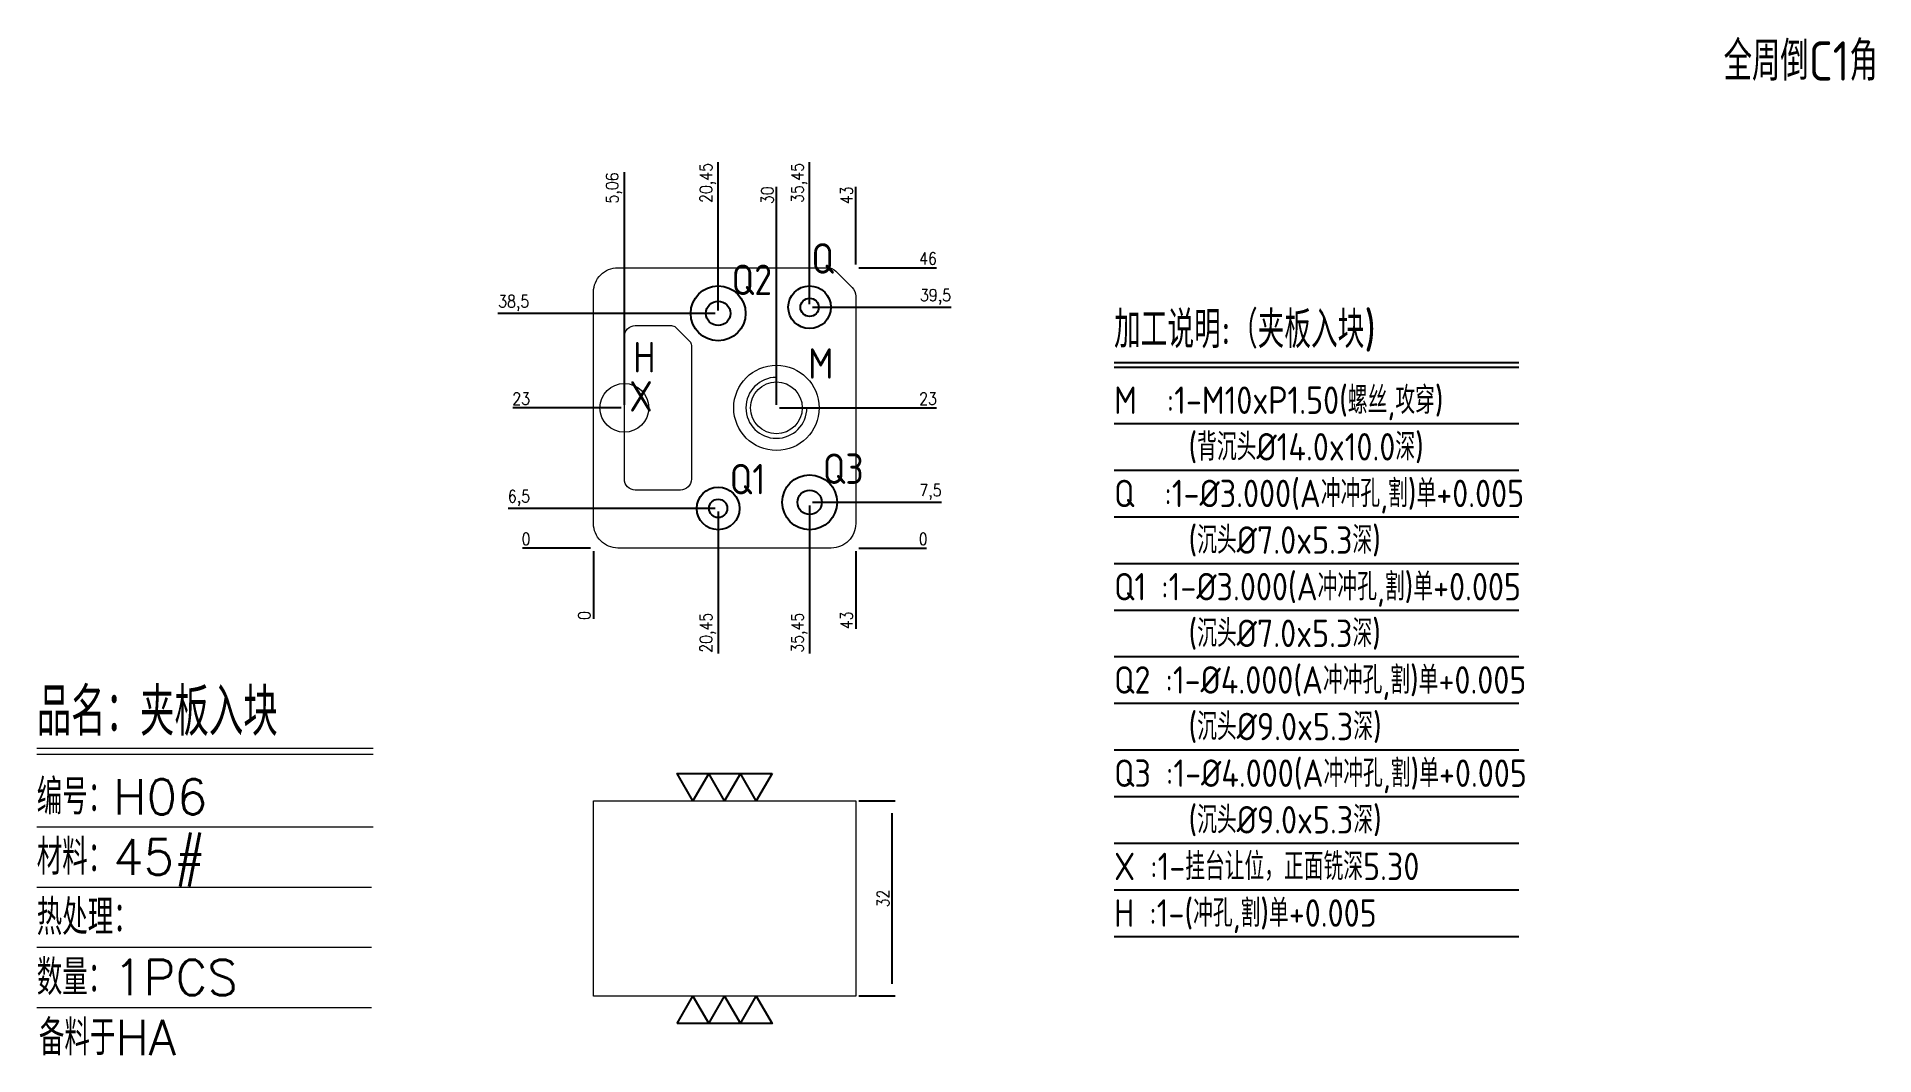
# Model space of a CAD drawing. Header units: millimetres. Extents: x 94362 to 94664, y 14692 to 14859.
import ezdxf
from ezdxf.enums import TextEntityAlignment as Align

# ---------------------------------------------------------------- set-up
doc = ezdxf.new("R2010")
doc.units = ezdxf.units.MM
doc.linetypes.add('DASHED', pattern=[0])
for name, color, linetype in [('DIM', 4, 'Continuous'), ('PH_P', 2, 'Continuous'), ('TEXT', 4, 'Continuous')]:
    doc.layers.add(name, color=color, linetype=linetype)
doc.styles.add('chinesef_fs', font='simplex.shx', dxfattribs={"bigfont": 'gbcbig.shx'})
doc.styles.add('gbenor', font='gbenor.shx', dxfattribs={"bigfont": 'gbcbig.shx'})
doc.styles.get("Standard").update_dxf_attribs({"font": 'txt.shx', "width": 0.85, "bigfont": 'ctxt.shx'})
doc.dimstyles.new('T-2-WX', dxfattribs={"dimtxt": 2, "dimasz": 2, "dimexe": 0.5, "dimexo": 0.5, "dimgap": 0.5, "dimtad": 1, "dimtxsty": 'Standard', "dimblk": 'OPEN30', "dimcen": 0, "dimazin": 3, "dimtfac": 1, "dimtmove": 0, "dimatfit": 3, "dimldrblk": 'OPEN30', "dimlwd": -1, "dimlwe": -1})

# ---------------------------------------------------------------- blocks, each defined once
blk = doc.blocks.new('*D7579')
at = {"layer": 'Defpoints', "color": 0}
for p in [(94496.47, 14733.67), (94502.47, 14733.67), (94496.47, 14701.67)]:
    blk.add_point(p, dxfattribs=at)
at = {"layer": 'DIM', "color": 0}
for p, q in [((94496.97, 14733.67), (94502.97, 14733.67)), ((94502.47, 14703.67), (94502.47, 14731.67)), ((94496.97, 14701.67), (94502.97, 14701.67))]:
    blk.add_line(p, q, dxfattribs=at)
at = {"layer": 'DIM', "color": 0, "insert": (94500.97, 14717.67), "char_height": 2, "attachment_point": 5, "rotation": 90}
blk.add_mtext('32', dxfattribs=at)
blk = doc.blocks.new('_Open30')
blk = doc.blocks.new('*D7580')
at = {"layer": 'Defpoints', "color": 0}
for p in [(94453.47, 14775.17), (94496.47, 14775.17), (94506.47, 14775.17)]:
    blk.add_point(p, dxfattribs=at)
at = {"layer": 'DIM', "color": 0}
blk.add_line((94496.97, 14775.17), (94508.1, 14775.17), dxfattribs=at)
at = {"layer": 'DIM', "color": 0, "insert": (94507.53, 14776.67), "char_height": 2, "attachment_point": 5}
blk.add_mtext('0', dxfattribs=at)
blk = doc.blocks.new('*D7581')
at = {"layer": 'Defpoints', "color": 0}
for p in [(94488.91, 14782.67), (94506.47, 14782.67), (94453.47, 14775.17)]:
    blk.add_point(p, dxfattribs=at)
at = {"layer": 'DIM', "color": 0}
for p, q in [((94489.41, 14782.67), (94498.47, 14782.67)), ((94498.47, 14782.67), (94502.47, 14782.67)), ((94502.47, 14782.67), (94510.53, 14782.67))]:
    blk.add_line(p, q, dxfattribs=at)
at = {"layer": 'DIM', "color": 0, "insert": (94508.75, 14784.36), "char_height": 2, "attachment_point": 5}
blk.add_mtext('7,5', dxfattribs=at)
blk = doc.blocks.new('*D7582')
at = {"layer": 'Defpoints', "color": 0}
for p in [(94483.47, 14798.17), (94506.47, 14798.17), (94453.47, 14775.17)]:
    blk.add_point(p, dxfattribs=at)
at = {"layer": 'DIM', "color": 0}
for p, q in [((94483.97, 14798.17), (94498.47, 14798.17)), ((94498.47, 14798.17), (94502.47, 14798.17)), ((94502.47, 14798.17), (94509.72, 14798.17))]:
    blk.add_line(p, q, dxfattribs=at)
at = {"layer": 'DIM', "color": 0, "insert": (94508.34, 14799.67), "char_height": 2, "attachment_point": 5}
blk.add_mtext('23', dxfattribs=at)
blk = doc.blocks.new('*D7583')
at = {"layer": 'Defpoints', "color": 0}
for p in [(94488.91, 14814.67), (94506.47, 14814.67), (94453.47, 14775.17)]:
    blk.add_point(p, dxfattribs=at)
at = {"layer": 'DIM', "color": 0}
for p, q in [((94489.41, 14814.67), (94498.47, 14814.67)), ((94498.47, 14814.67), (94502.47, 14814.67)), ((94502.47, 14814.67), (94512.15, 14814.67))]:
    blk.add_line(p, q, dxfattribs=at)
at = {"layer": 'DIM', "color": 0, "insert": (94509.56, 14816.36), "char_height": 2, "attachment_point": 5}
blk.add_mtext('39,5', dxfattribs=at)
blk = doc.blocks.new('*D7584')
at = {"layer": 'Defpoints', "color": 0}
for p in [(94496.47, 14821.17), (94506.47, 14821.17), (94453.47, 14775.17)]:
    blk.add_point(p, dxfattribs=at)
at = {"layer": 'DIM', "color": 0}
for p, q in [((94496.97, 14821.17), (94500.47, 14821.17)), ((94500.47, 14821.17), (94502.47, 14821.17)), ((94502.47, 14821.17), (94509.72, 14821.17))]:
    blk.add_line(p, q, dxfattribs=at)
at = {"layer": 'DIM', "color": 0, "insert": (94508.34, 14822.67), "char_height": 2, "attachment_point": 5}
blk.add_mtext('46', dxfattribs=at)
blk = doc.blocks.new('*D7585')
at = {"layer": 'Defpoints', "color": 0}
for p in [(94443.47, 14775.17), (94453.47, 14775.17), (94453.47, 14775.17)]:
    blk.add_point(p, dxfattribs=at)
at = {"layer": 'DIM', "color": 0}
blk.add_line((94452.97, 14775.17), (94441.83, 14775.17), dxfattribs=at)
at = {"layer": 'DIM', "color": 0, "insert": (94442.4, 14776.67), "char_height": 2, "attachment_point": 5}
blk.add_mtext('0', dxfattribs=at)
blk = doc.blocks.new('*D7586')
at = {"layer": 'Defpoints', "color": 0}
for p in [(94443.47, 14781.67), (94473.91, 14781.67), (94453.47, 14775.17)]:
    blk.add_point(p, dxfattribs=at)
at = {"layer": 'DIM', "color": 0}
for p, q in [((94447.47, 14781.67), (94439.49, 14781.67)), ((94451.47, 14781.67), (94447.47, 14781.67)), ((94473.41, 14781.67), (94451.47, 14781.67))]:
    blk.add_line(p, q, dxfattribs=at)
at = {"layer": 'DIM', "color": 0, "insert": (94441.23, 14783.36), "char_height": 2, "attachment_point": 5}
blk.add_mtext('6,5', dxfattribs=at)
blk = doc.blocks.new('*D7587')
at = {"layer": 'Defpoints', "color": 0}
for p in [(94443.47, 14798.17), (94458.52, 14798.17), (94453.47, 14775.17)]:
    blk.add_point(p, dxfattribs=at)
at = {"layer": 'DIM', "color": 0}
for p, q in [((94447.47, 14798.17), (94440.21, 14798.17)), ((94451.47, 14798.17), (94447.47, 14798.17)), ((94458.02, 14798.17), (94451.47, 14798.17))]:
    blk.add_line(p, q, dxfattribs=at)
at = {"layer": 'DIM', "color": 0, "insert": (94441.59, 14799.67), "char_height": 2, "attachment_point": 5}
blk.add_mtext('23', dxfattribs=at)
blk = doc.blocks.new('*D7588')
at = {"layer": 'Defpoints', "color": 0}
for p in [(94443.47, 14813.67), (94473.91, 14813.67), (94453.47, 14775.17)]:
    blk.add_point(p, dxfattribs=at)
at = {"layer": 'DIM', "color": 0}
for p, q in [((94447.47, 14813.67), (94437.79, 14813.67)), ((94451.47, 14813.67), (94447.47, 14813.67)), ((94473.41, 14813.67), (94451.47, 14813.67))]:
    blk.add_line(p, q, dxfattribs=at)
at = {"layer": 'DIM', "color": 0, "insert": (94440.38, 14815.36), "char_height": 2, "attachment_point": 5}
blk.add_mtext('38,5', dxfattribs=at)
blk = doc.blocks.new('*D7589')
at = {"layer": 'Defpoints', "color": 0}
for p in [(94453.47, 14775.17), (94496.47, 14775.17), (94496.47, 14765.17)]:
    blk.add_point(p, dxfattribs=at)
at = {"layer": 'DIM', "color": 0}
for p, q in [((94496.47, 14774.67), (94496.47, 14771.17)), ((94496.47, 14771.17), (94496.47, 14769.17)), ((94496.47, 14769.17), (94496.47, 14761.92))]:
    blk.add_line(p, q, dxfattribs=at)
at = {"layer": 'DIM', "color": 0, "insert": (94494.97, 14763.3), "char_height": 2, "attachment_point": 5, "rotation": 90}
blk.add_mtext('43', dxfattribs=at)
blk = doc.blocks.new('*D7590')
at = {"layer": 'Defpoints', "color": 0}
for p in [(94488.91, 14782.67), (94453.47, 14775.17), (94488.91, 14765.17)]:
    blk.add_point(p, dxfattribs=at)
at = {"layer": 'DIM', "color": 0}
for p, q in [((94488.91, 14782.17), (94488.91, 14773.17)), ((94488.91, 14773.17), (94488.91, 14769.17)), ((94488.91, 14769.17), (94488.91, 14757.87))]:
    blk.add_line(p, q, dxfattribs=at)
at = {"layer": 'DIM', "color": 0, "insert": (94487.22, 14761.27), "char_height": 2, "attachment_point": 5, "rotation": 90}
blk.add_mtext('35,45', dxfattribs=at)
blk = doc.blocks.new('*D7591')
at = {"layer": 'Defpoints', "color": 0}
for p in [(94473.91, 14781.67), (94453.47, 14775.17), (94473.91, 14765.17)]:
    blk.add_point(p, dxfattribs=at)
at = {"layer": 'DIM', "color": 0}
for p, q in [((94473.91, 14781.17), (94473.91, 14773.17)), ((94473.91, 14773.17), (94473.91, 14769.17)), ((94473.91, 14769.17), (94473.91, 14757.87))]:
    blk.add_line(p, q, dxfattribs=at)
at = {"layer": 'DIM', "color": 0, "insert": (94472.22, 14761.27), "char_height": 2, "attachment_point": 5, "rotation": 90}
blk.add_mtext('20,45', dxfattribs=at)
blk = doc.blocks.new('*D7592')
at = {"layer": 'Defpoints', "color": 0}
for p in [(94453.47, 14775.17), (94453.47, 14775.17), (94453.47, 14765.17)]:
    blk.add_point(p, dxfattribs=at)
at = {"layer": 'DIM', "color": 0}
blk.add_line((94453.47, 14774.67), (94453.47, 14763.54), dxfattribs=at)
at = {"layer": 'DIM', "color": 0, "insert": (94451.97, 14764.1), "char_height": 2, "attachment_point": 5, "rotation": 90}
blk.add_mtext('0', dxfattribs=at)
blk = doc.blocks.new('*D7593')
at = {"layer": 'Defpoints', "color": 0}
for p in [(94496.47, 14831.17), (94496.47, 14821.17), (94453.47, 14775.17)]:
    blk.add_point(p, dxfattribs=at)
at = {"layer": 'DIM', "color": 0}
for p, q in [((94496.47, 14827.17), (94496.47, 14834.42)), ((94496.47, 14825.17), (94496.47, 14827.17)), ((94496.47, 14821.67), (94496.47, 14825.17))]:
    blk.add_line(p, q, dxfattribs=at)
at = {"layer": 'DIM', "color": 0, "insert": (94494.97, 14833.05), "char_height": 2, "attachment_point": 5, "rotation": 90}
blk.add_mtext('43', dxfattribs=at)
blk = doc.blocks.new('*D7594')
at = {"layer": 'Defpoints', "color": 0}
for p in [(94488.91, 14831.17), (94488.91, 14814.67), (94453.47, 14775.17)]:
    blk.add_point(p, dxfattribs=at)
at = {"layer": 'DIM', "color": 0}
for p, q in [((94488.91, 14827.17), (94488.91, 14838.47)), ((94488.91, 14823.17), (94488.91, 14827.17)), ((94488.91, 14815.17), (94488.91, 14823.17))]:
    blk.add_line(p, q, dxfattribs=at)
at = {"layer": 'DIM', "color": 0, "insert": (94487.22, 14835.07), "char_height": 2, "attachment_point": 5, "rotation": 90}
blk.add_mtext('35,45', dxfattribs=at)
blk = doc.blocks.new('*D7595')
at = {"layer": 'Defpoints', "color": 0}
for p in [(94483.47, 14831.17), (94483.47, 14798.17), (94453.47, 14775.17)]:
    blk.add_point(p, dxfattribs=at)
at = {"layer": 'DIM', "color": 0}
for p, q in [((94483.47, 14827.17), (94483.47, 14834.42)), ((94483.47, 14823.17), (94483.47, 14827.17)), ((94483.47, 14798.67), (94483.47, 14823.17))]:
    blk.add_line(p, q, dxfattribs=at)
at = {"layer": 'DIM', "color": 0, "insert": (94481.97, 14833.05), "char_height": 2, "attachment_point": 5, "rotation": 90}
blk.add_mtext('30', dxfattribs=at)
blk = doc.blocks.new('*D7596')
at = {"layer": 'Defpoints', "color": 0}
for p in [(94473.91, 14831.17), (94473.91, 14813.67), (94453.47, 14775.17)]:
    blk.add_point(p, dxfattribs=at)
at = {"layer": 'DIM', "color": 0}
for p, q in [((94473.91, 14827.17), (94473.91, 14838.47)), ((94473.91, 14823.17), (94473.91, 14827.17)), ((94473.91, 14814.17), (94473.91, 14823.17))]:
    blk.add_line(p, q, dxfattribs=at)
at = {"layer": 'DIM', "color": 0, "insert": (94472.22, 14835.07), "char_height": 2, "attachment_point": 5, "rotation": 90}
blk.add_mtext('20,45', dxfattribs=at)
blk = doc.blocks.new('*D7597')
at = {"layer": 'Defpoints', "color": 0}
for p in [(94458.52, 14831.17), (94458.52, 14798.17), (94453.47, 14775.17)]:
    blk.add_point(p, dxfattribs=at)
at = {"layer": 'DIM', "color": 0}
for p, q in [((94458.52, 14827.17), (94458.52, 14836.85)), ((94458.52, 14823.17), (94458.52, 14827.17)), ((94458.52, 14798.67), (94458.52, 14823.17))]:
    blk.add_line(p, q, dxfattribs=at)
at = {"layer": 'DIM', "color": 0, "insert": (94456.83, 14834.26), "char_height": 2, "attachment_point": 5, "rotation": 90}
blk.add_mtext('5,06', dxfattribs=at)

msp = doc.modelspace()

# ---------------------------------------------------------------- linework, layer by layer
at = {"layer": 'DIM', "color": 4, "linetype": 'Continuous', "lineweight": 13}
for p, q in [((94362.133, 14742.338), (94417.293, 14742.338)), ((94362.133, 14741.322), (94417.293, 14741.322)), ((94362.133, 14729.413), (94417.293, 14729.413)), ((94362.133, 14719.538), (94417.054, 14719.538)), ((94362.133, 14709.662), (94417.054, 14709.662)), ((94362.133, 14699.787), (94417.054, 14699.787))]:
    msp.add_line(p, q, dxfattribs=at)
at = {"layer": 'DIM', "color": 4}
for points in [[(94482.761, 14738.167), (94480.163, 14733.667), (94477.565, 14738.167), (94474.967, 14733.667), (94472.368, 14738.167), (94469.77, 14733.667), (94467.172, 14738.167), (94482.761, 14738.167)], [(94467.172, 14697.167), (94469.77, 14701.667), (94472.368, 14697.167), (94474.967, 14701.667), (94477.565, 14697.167), (94480.163, 14701.667), (94482.761, 14697.167), (94467.172, 14697.167)]]:
    msp.add_lwpolyline(points, close=True, dxfattribs=at)
at = {"layer": 'PH_P', "color": 2, "linetype": 'Continuous', "lineweight": 15}
msp.add_lwpolyline([(94496.467, 14816.515), (94496.467, 14779.172, -0.4142136), (94492.467, 14775.172), (94457.467, 14775.172, -0.4142136), (94453.467, 14779.172), (94453.467, 14817.172, -0.4142136), (94457.467, 14821.172), (94491.81, 14821.172, -0.1989124), (94493.224, 14820.586), (94495.881, 14817.929, -0.1989124)], format="xyb", close=True, dxfattribs=at)
at = {"layer": 'PH_P', "color": 1, "linetype": 'Continuous', "lineweight": 15}
msp.add_lwpolyline([(94469.522, 14808.399), (94469.522, 14786.472, -0.4142136), (94467.722, 14784.672), (94460.322, 14784.672, -0.4142136), (94458.522, 14786.472), (94458.522, 14809.872, -0.4142136), (94460.322, 14811.672), (94466.249, 14811.672, -0.1989124), (94466.956, 14811.379), (94469.229, 14809.106, -0.1989124)], format="xyb", close=True, dxfattribs=at)
at = {"layer": 'PH_P', "color": 2, "linetype": 'Continuous', "lineweight": 15}
msp.add_lwpolyline([(94453.467, 14733.667), (94496.467, 14733.667), (94496.467, 14701.667), (94453.467, 14701.667)], close=True, dxfattribs=at)
at = {"layer": 'PH_P'}
for centre, radius in [((94473.912, 14813.672), 4.5), ((94488.912, 14814.672), 3.5), ((94473.912, 14781.672), 3.5), ((94488.912, 14782.672), 4.5)]:
    msp.add_circle(centre, radius, dxfattribs=at)
at = {"layer": 'PH_P', "color": 1}
for centre, radius in [((94473.912, 14813.672), 2), ((94488.912, 14814.672), 1.5), ((94488.912, 14782.672), 2), ((94473.912, 14781.672), 1.5)]:
    msp.add_circle(centre, radius, dxfattribs=at)
at = {"layer": 'PH_P', "linetype": 'DASHED', "lineweight": 18, "ltscale": 2}
msp.add_circle((94483.467, 14798.172), 7, dxfattribs=at)
at = {"layer": 'PH_P', "color": 2, "linetype": 'Continuous', "lineweight": 15}
msp.add_circle((94458.522, 14798.172), 4, dxfattribs=at)
at = {"layer": 'PH_P', "lineweight": 18}
msp.add_circle((94483.467, 14798.172), 4.25, dxfattribs=at)
msp.add_arc((94483.467, 14798.172), 5, 90, 0, dxfattribs=at)
at = {"layer": 'TEXT', "color": 3}
for p, q in [((94538.857, 14805.616), (94605.266, 14805.616)), ((94538.857, 14804.828), (94605.266, 14804.828)), ((94538.857, 14795.603), (94605.266, 14795.603)), ((94538.857, 14787.953), (94605.266, 14787.953)), ((94538.857, 14780.303), (94605.266, 14780.303)), ((94538.857, 14772.653), (94605.266, 14772.653)), ((94538.857, 14765.003), (94605.266, 14765.003)), ((94538.857, 14757.353), (94605.266, 14757.353)), ((94538.857, 14749.703), (94605.266, 14749.703)), ((94538.857, 14742.053), (94605.266, 14742.053)), ((94538.857, 14734.403), (94605.266, 14734.403)), ((94538.857, 14726.753), (94605.266, 14726.753)), ((94538.857, 14719.103), (94605.266, 14719.103)), ((94538.857, 14711.453), (94605.266, 14711.453))]:
    msp.add_line(p, q, dxfattribs=at)

# ---------------------------------------------------------------- texts
at = {"layer": 'DIM', "color": 3, "linetype": 'Continuous', "lineweight": 13, "style": 'chinesef_fs'}
for s, height, p in [('品名：夹板入块', 7.8423, (94362.133, 14744.371)), ('编号：H06', 5.8091, (94362.133, 14731.446)), ('材料：45#', 5.8091, (94362.133, 14721.571)), ('热处理：', 5.8091, (94362.133, 14711.695)), ('数量：1PCS', 5.8091, (94362.133, 14701.82)), ('备料于HA', 5.8091, (94362.487, 14691.945))]:
    msp.add_text(s, height=height, dxfattribs=at).set_placement(p)
at = {"layer": 'TEXT', "color": 4, "lineweight": 18, "style": 'gbenor'}
msp.add_text('全周倒C1角', height=6.4521, dxfattribs=at).set_placement((94638.851, 14851.856))
at = {"layer": 'TEXT', "style": 'gbenor'}
for s, p in [('Q', (94491.06, 14822.689)), ('Q2', (94479.427, 14819.187)), ('H', (94461.806, 14806.49)), ('M', (94490.75, 14805.455)), ('X', (94461.25, 14800.054)), ('Q3', (94494.427, 14788.187)), ('Q1', (94478.72, 14786.48))]:
    msp.add_text(s, height=5, dxfattribs=at).set_placement(p, align=Align.MIDDLE_CENTER)
at = {"layer": 'TEXT', "color": 4, "style": 'gbenor'}
for s, height, p in [('加工说明:（夹板入块)', 6.075, (94538.857, 14807.978)), ('M  :1-M10xP1.50(螺丝,攻穿)', 4.5, (94538.857, 14797.178)), ('     (背沉头%%c14.0x10.0深)', 4.5, (94538.857, 14789.528)), ('     (沉头%%c7.0x5.3深)', 4.5, (94538.857, 14774.228)), ('     (沉头%%c7.0x5.3深)', 4.5, (94538.857, 14758.928)), ('     (沉头%%c9.0x5.3深)', 4.5, (94538.857, 14743.628)), ('     (沉头%%c9.0x5.3深)', 4.5, (94538.857, 14728.328)), ('X :1-挂台让位，正面铣深5.30', 4.5, (94538.857, 14720.678))]:
    msp.add_text(s, height=height, dxfattribs=at).set_placement(p)
at = {"layer": 'TEXT', "color": 1, "style": 'gbenor'}
for s, p in [('Q  :1-%%c3.000(A冲冲孔,割)单+0.005', (94538.857, 14781.878)), ('Q1 :1-%%c3.000(A冲冲孔,割)单+0.005', (94538.857, 14766.578)), ('Q2 :1-%%c4.000(A冲冲孔,割)单+0.005', (94538.857, 14751.278)), ('Q3 :1-%%c4.000(A冲冲孔,割)单+0.005', (94538.857, 14735.978)), ('H :1-(冲孔,割)单+0.005', (94538.857, 14713.028))]:
    msp.add_text(s, height=4.5, dxfattribs=at).set_placement(p)

# ---------------------------------------------------------------- dimensions: what is measured, and where the dimension line sits
at = {"layer": 'DIM'}
for feature_location, offset, dtype, origin, picture, middle in [((94488.911573985, 14814.671652719), (-0.00000001, 16.50000001), 1, (94453.466573976, 14775.171652709), '*D7594', (94487.221097785, 14835.071652729)), ((94473.911573985, 14813.671652719), (-0.00000001, 17.50000001), 1, (94453.466573976, 14775.171652709), '*D7596', (94472.221097785, 14835.071652729)), ((94458.52157399, 14798.17165272), (-0.00000001, 33.00000001), 1, (94453.46657398, 14775.17165271), '*D7597', (94456.83109779, 14834.26212892)), ((94496.467, 14821.172), (0, 10), 1, (94453.467, 14775.172), '*D7593', (94494.967, 14833.048)), ((94483.467, 14798.172), (0, 33), 1, (94453.467, 14775.172), '*D7595', (94481.967, 14833.048)), ((94496.467, 14821.172), (10, 0), 0, (94453.467, 14775.172), '*D7584', (94508.343, 14822.672)), ((94473.912, 14813.672), (-30.445, 0), 0, (94453.467, 14775.172), '*D7588', (94440.376, 14815.362)), ((94488.912, 14814.672), (17.555, 0), 0, (94453.467, 14775.172), '*D7583', (94509.557, 14816.362)), ((94458.522, 14798.172), (-15.055, 0), 0, (94453.467, 14775.172), '*D7587', (94441.59, 14799.672)), ((94483.467, 14798.172), (23, 0), 0, (94453.467, 14775.172), '*D7582', (94508.343, 14799.672)), ((94473.912, 14781.672), (-30.445, 0), 0, (94453.467, 14775.172), '*D7586', (94441.226, 14783.362)), ((94488.912, 14782.672), (17.555, 0), 0, (94453.467, 14775.172), '*D7581', (94508.748, 14784.362)), ((94488.911573986, 14782.671652719), (-0.00000001, -17.50000001), 1, (94453.466573976, 14775.171652709), '*D7590', (94487.221097785, 14761.271652709)), ((94473.911573985, 14781.671652719), (-0.00000001, -16.50000001), 1, (94453.466573976, 14775.171652709), '*D7591', (94472.221097785, 14761.271652709)), ((94453.466573976, 14775.171652709), (-10, 0), 0, (94453.466573976, 14775.171652709), '*D7585', (94442.399907309, 14776.671652709)), ((94496.466573996, 14775.171652709), (10, 0), 0, (94453.466573976, 14775.171652709), '*D7580', (94507.533240662, 14776.671652709)), ((94453.466573976, 14775.171652709), (0, -10), 1, (94453.466573976, 14775.171652709), '*D7592', (94451.966573976, 14764.104986042)), ((94496.467, 14775.172), (0, -10), 1, (94453.467, 14775.172), '*D7589', (94494.967, 14763.295))]:
    dim = msp.add_ordinate_dim(feature_location=feature_location, offset=offset, dtype=dtype, origin=origin, dimstyle='T-2-WX', dxfattribs=at)
    dim.commit()
    dim.dimension.update_dxf_attribs({"geometry": picture, "text_midpoint": middle})
at = {"layer": 'DIM', "color": 2}
dim = msp.add_linear_dim(base=(94502.467, 14733.667), p1=(94496.467, 14701.667), p2=(94496.467, 14733.667), angle=90, dimstyle='T-2-WX', dxfattribs=at)
dim.commit()
dim.dimension.update_dxf_attribs({"geometry": '*D7579', "text_midpoint": (94500.967, 14717.667)})

doc.saveas('drawing.dxf')
